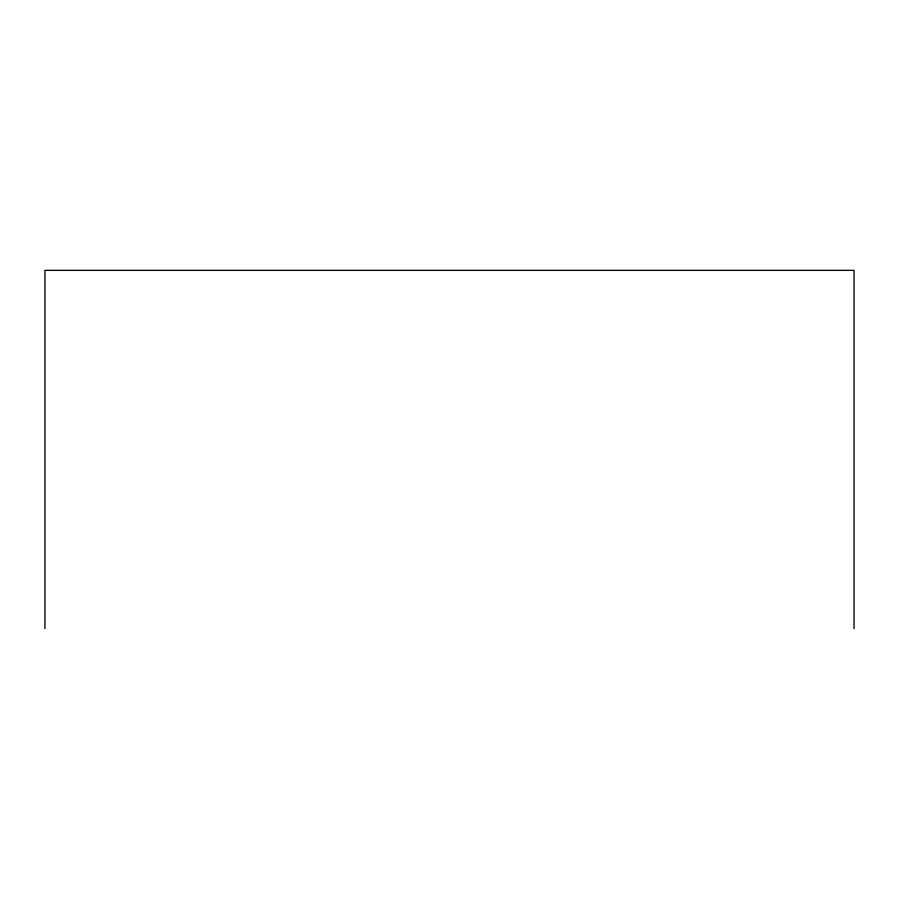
<?xml version="1.0" encoding="UTF-8"?>
<svg xmlns="http://www.w3.org/2000/svg" width="899" height="899" viewBox="0 0 899 899"><rect width="100%" height="100%" fill="white"/><g stroke="black" fill="none" stroke-linecap="round" stroke-linejoin="round"><path stroke-width="1.35" d="M854.05 628.648L854.05 270.352L44.95 270.352L44.95 628.648"/></g></svg>
